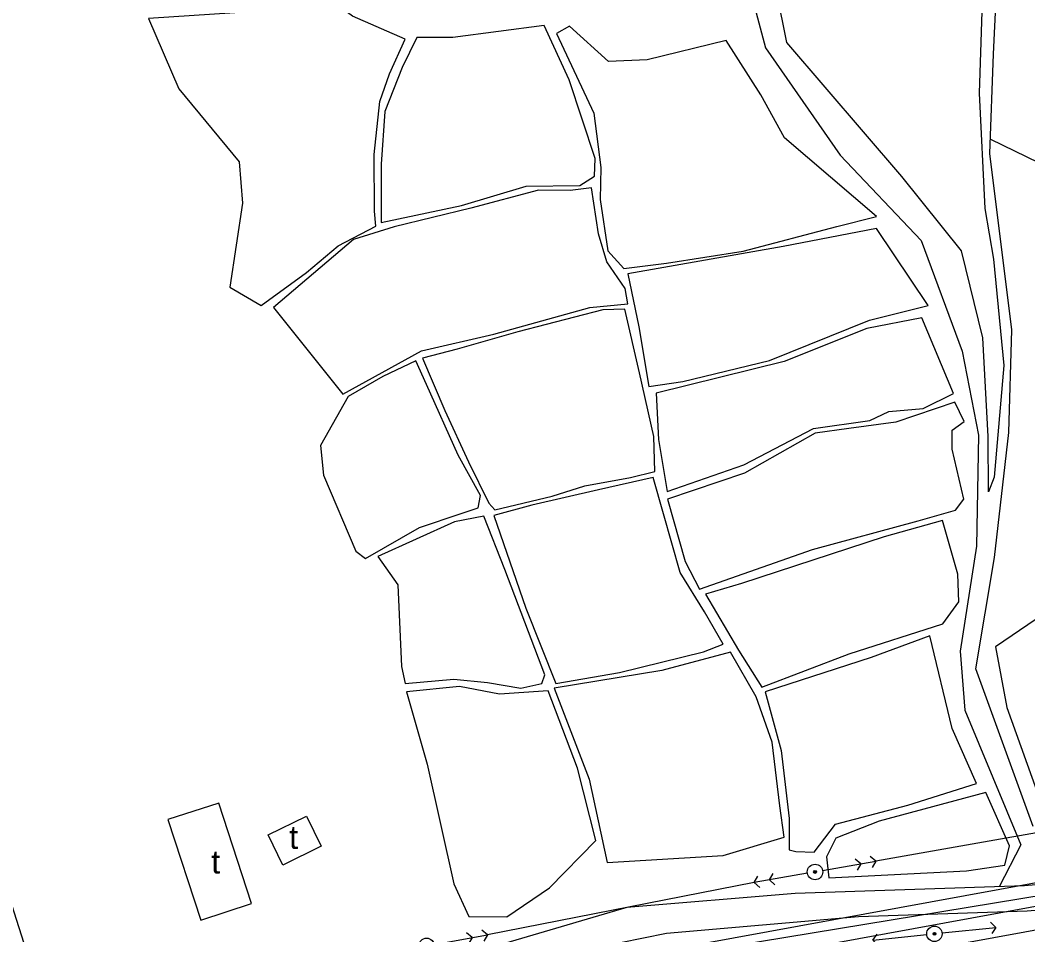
# Model space of a CAD drawing. Header units: metres. Extents: x 0 to 551036, y 0 to 1845929.
# Drawn here: x 547615.4 to 547745.9, y 1842076.3 to 1842194.7 of the extents above; entities that cross this region are included whole.
import ezdxf

# ---------------------------------------------------------------- set-up
doc = ezdxf.new("R2010")
doc.units = ezdxf.units.M
doc.header["$MEASUREMENT"] = 0
doc.layers.get('Defpoints').update_dxf_attribs({"lineweight": 0})
for name, color, linetype, lineweight in [('BD HH1 KEM TMB$0$chamnha', 7, 'Continuous', 0), ('BD HH1 KEM TMB$0$Duong BT', 7, 'Continuous', 0), ('BD HH1 KEM TMB$0$duongdapcao', 7, 'Continuous', 0), ('BD HH1 KEM TMB$0$duongdat', 7, 'Continuous', 0), ('BD HH1 KEM TMB$0$duongdaydien', 7, 'Continuous', 0), ('BD HH1 KEM TMB$0$Line7', 7, 'Continuous', 0), ('BD HH1 KEM TMB$0$nha', 7, 'Continuous', 0), ('BD HH1 KEM TMB$0$ranhgioithucvat', 7, 'Continuous', 0)]:
    doc.layers.add(name, color=color, linetype=linetype, lineweight=lineweight)
doc.styles.add('BD HH1 KEM TMB$0$chamnha', font='', dxfattribs={"height": 4})
doc.styles.get('BD HH1 KEM TMB$0$chamnha').set_extended_font_data('.VnArial')

# ---------------------------------------------------------------- blocks, each defined once
blk = doc.blocks.new('BD HH1 KEM TMB$0$caothe')
blk.add_hatch(color=256).paths.add_polyline_path([(1.8, 0, 1), (-1.8, 0, 1)])
for p, q in [((-80, 0), (-73.9, 7.3)), ((-10, 0), (-80, 0)), ((-80, 0), (-73.9, -7.3)), ((-60, 0), (-53.9, 7.3)), ((-60, 0), (-53.9, -7.3)), ((10, 0), (80, 0)), ((60, 0), (53.9, 7.3)), ((60, 0), (53.9, -7.3)), ((80, 0), (73.9, 7.3)), ((80, 0), (73.9, -7.3))]:
    blk.add_line(p, q)
for radius in [10, 1.81]:
    blk.add_circle((0, 0), radius)
blk = doc.blocks.new('BD HH1 KEM TMB$0$hathe')
blk.add_hatch(color=256).paths.add_polyline_path([(-1.8, 0, 1), (1.8, 0, 1)])
for p, q in [((-80, 0), (-73.9, 7.3)), ((-80, 0), (-10, 0)), ((-80, 0), (-73.9, -7.3)), ((10, 0), (80, 0)), ((80, 0), (73.9, 7.3)), ((80, 0), (73.9, -7.3))]:
    blk.add_line(p, q)
for radius in [10, 1.81]:
    blk.add_circle((0, 0), radius)

msp = doc.modelspace()

# ---------------------------------------------------------------- linework, layer by layer
at = {"layer": 'BD HH1 KEM TMB$0$Duong BT', "flags": 128}
for points in [[(547681.26017, 1842072.93528), (547699.10232, 1842076.57018), (547723.97828, 1842078.70488), (547745.79867, 1842079.44154), (547773.83805, 1842081.73218), (547797.21618, 1842085.6897), (547814.85463, 1842089.85156), (547835.41684, 1842098.33658), (547869.71116, 1842116.90361), (547897.53485, 1842131.56689), (547920.72126, 1842143.4556), (547936.23878, 1842149.19294), (547958.20296, 1842155.26903), (547983.57021, 1842161.16768), (547999.12368, 1842165.67367), (548017.8166, 1842173.44892), (548041.63809, 1842187.25186), (548053.20134, 1842192.02133), (548079.68298, 1842200.05468), (548089.62857, 1842205.23817), (548114.39669, 1842220.8532), (548132.19091, 1842229.30058), (548152.58536, 1842236.3553), (548165.74311, 1842239.09384)], [(547619.69336, 1842063.43399), (547611.82076, 1842088.06099)], [(547759.8301, 1842083.93855), (547745.46316, 1842082.66241), (547715.78216, 1842081.69454), (547693.96177, 1842079.88246), (547665.97032, 1842071.63403)]]:
    msp.add_lwpolyline(points, dxfattribs=at)
at = {"layer": 'BD HH1 KEM TMB$0$duongdapcao', "flags": 128}
for points in [[(547646.64232, 1842157.80701), (547652.50183, 1842162.07641), (547656.61188, 1842165.49622), (547661.46485, 1842168.06109), (547661.29709, 1842170.01297), (547661.26114, 1842177.33654), (547661.99208, 1842184.19231), (547663.26224, 1842187.77344), (547665.28731, 1842192.24716), (547658.4572, 1842195.25833), (547654.41905, 1842198.26949), (547643.21528, 1842195.66698), (547632.0235, 1842194.9357), (547635.97777, 1842185.8592), (547643.79045, 1842176.40093), (547644.23381, 1842171.02923), (547642.56822, 1842160.16754), (547646.64232, 1842157.80701)], [(547662.15984, 1842168.51814), (547672.58474, 1842170.755), (547680.92465, 1842173.23921), (547687.89855, 1842173.31987), (547689.76784, 1842174.54046), (547689.88767, 1842176.82034), (547686.50856, 1842186.99376), (547683.24929, 1842194.03235), (547671.44639, 1842192.48376), (547666.79712, 1842192.48376), (547664.89188, 1842188.61764), (547662.65113, 1842182.92332), (547662.15984, 1842176.08906), (547662.15984, 1842168.51814)], [(547657.22299, 1842146.32158), (547667.37229, 1842151.94062), (547676.73073, 1842154.09683), (547689.19268, 1842157.51665), (547694.08159, 1842158.00058), (547693.75806, 1842159.99548), (547691.3855, 1842163.45294), (547690.29508, 1842167.07708), (547689.39638, 1842173.01875), (547686.62839, 1842172.69075), (547682.51835, 1842172.73377), (547673.79498, 1842170.37323), (547663.86137, 1842167.96968), (547658.57703, 1842166.3458), (547648.22403, 1842157.51665), (547657.22299, 1842146.32158)], [(547726.27895, 1842167.78148), (547714.18846, 1842165.41557), (547694.08159, 1842161.88283), (547695.51951, 1842155.02169), (547696.81364, 1842147.32709), (547701.23523, 1842147.95621), (547712.439, 1842150.67163), (547725.38025, 1842155.87664), (547732.98923, 1842157.80163), (547726.27895, 1842167.78148)], [(547676.89849, 1842131.34105), (547684.30376, 1842133.13162), (547688.54561, 1842134.43287), (547694.44107, 1842135.52979), (547697.61647, 1842136.30409), (547697.4607, 1842140.85847), (547695.59141, 1842149.08002), (547693.71013, 1842157.3392), (547690.85826, 1842157.22091), (547679.87018, 1842154.37106), (547672.00957, 1842152.1342), (547667.52806, 1842150.99426), (547670.42786, 1842144.19764), (547673.47145, 1842137.56233), (547676.11961, 1842132.19063), (547676.89849, 1842131.34105)], [(547732.16243, 1842156.2154), (547725.05672, 1842154.82273), (547714.33226, 1842150.56409), (547697.78423, 1842146.4345), (547698.07181, 1842140.46595), (547699.1862, 1842133.71234), (547709.09584, 1842137.18056), (547718.11877, 1842141.8855), (547725.4162, 1842142.92865), (547727.88462, 1842144.06321), (547732.33018, 1842144.47187), (547736.27247, 1842146.39686), (547732.16243, 1842156.2154)], [(547660.12279, 1842125.06601), (547667.13263, 1842129.0558), (547672.50086, 1842130.88938), (547674.70566, 1842131.62066), (547675.02919, 1842133.2069), (547672.14138, 1842138.41728), (547668.01935, 1842147.56906), (547666.64135, 1842150.62324), (547662.36354, 1842148.58533), (547657.88204, 1842146.02584), (547654.29923, 1842139.67552), (547654.70664, 1842135.85242), (547658.86461, 1842126.007), (547660.12279, 1842125.06601)], [(547703.39211, 1842121.07622), (547717.98696, 1842126.2167), (547731.68312, 1842129.91613), (547736.53609, 1842131.29804), (547737.59056, 1842132.72296), (547736.08075, 1842139.19158), (547736.08075, 1842141.67579), (547737.62651, 1842142.77271), (547736.45221, 1842145.29456), (547728.7953, 1842142.69206), (547722.73209, 1842141.88012), (547718.33446, 1842141.26713), (547709.21567, 1842136.09976), (547699.23413, 1842132.72296), (547701.51083, 1842124.66811), (547703.39211, 1842121.07622)], [(547684.77108, 1842108.85413), (547693.02712, 1842110.27906), (547703.89538, 1842112.96222), (547706.42371, 1842113.97848), (547704.0152, 1842118.12959), (547700.88773, 1842123.2163), (547698.73086, 1842130.84636), (547697.3888, 1842135.52442), (547690.30706, 1842133.93818), (547681.66758, 1842131.94329), (547676.74271, 1842130.6044), (547680.90069, 1842118.6189), (547684.77108, 1842108.85413)], [(547665.25136, 1842108.85951), (547671.56621, 1842109.42948), (547675.92789, 1842108.97781), (547680.24164, 1842108.24652), (547682.97369, 1842108.85951), (547683.33316, 1842109.99945), (547678.16865, 1842123.63033), (547675.4366, 1842130.54525), (547671.65009, 1842129.81397), (547661.71648, 1842125.29722), (547664.31671, 1842121.63544), (547664.808, 1842111.05336), (547665.25136, 1842108.85951)], [(547711.43246, 1842108.40784), (547722.74407, 1842112.71487), (547734.89447, 1842116.6025), (547736.93152, 1842119.45235), (547736.83566, 1842123.01197), (547734.85852, 1842129.95377), (547727.27351, 1842127.84596), (547708.79628, 1842121.79137), (547704.15899, 1842120.43097), (547708.4368, 1842113.19343), (547711.43246, 1842108.40784)], [(547769.08013, 1842122.32082), (547758.34951, 1842120.12733), (547746.96806, 1842117.20242), (547741.6838, 1842113.62795), (547743.14693, 1842105.74735), (547747.61828, 1842093.3984), (547752.20563, 1842090.46451), (547758.1868, 1842096.81067), (547768.75533, 1842117.85248), (547770.14309, 1842117.85248), (547762.01391, 1842102.00555), (547759.97654, 1842096.29483), (547773.13993, 1842092.53636), (547783.45423, 1842091.73898), (547789.89357, 1842098.28814), (547794.73757, 1842109.50659), (547797.04637, 1842119.96445), (547779.00981, 1842125.50879), (547771.94359, 1842123.5727), (547769.08013, 1842122.32082)], [(547715.83009, 1842087.14151), (547718.22661, 1842087.01784), (547720.98262, 1842090.64736), (547730.35305, 1842093.12082), (547739.25615, 1842095.92227), (547736.08075, 1842103.05765), (547733.20492, 1842115.02164), (547725.60792, 1842112.22018), (547711.87582, 1842107.76796), (547713.93683, 1842100.18091), (547715.00328, 1842091.38402), (547714.96734, 1842087.34046), (547715.83009, 1842087.14151)], [(547691.42145, 1842085.67895), (547706.4357, 1842086.61993), (547714.32027, 1842088.96972), (547713.79304, 1842093.02941), (547712.7865, 1842101.26171), (547710.72548, 1842107.13885), (547707.37034, 1842112.90307), (547698.49121, 1842110.55329), (547684.54341, 1842108.25728), (547689.07285, 1842096.49762), (547691.42145, 1842085.67895)], [(547673.49542, 1842078.72639), (547678.43226, 1842078.66724), (547683.96824, 1842082.43119), (547689.97155, 1842088.54493), (547687.56304, 1842097.91179), (547683.78851, 1842107.91315), (547677.49762, 1842107.49911), (547672.32112, 1842108.49925), (547665.4311, 1842107.79485), (547668.13918, 1842098.44412), (547671.55423, 1842082.92051), (547673.49542, 1842078.72639)], [(547720.11987, 1842083.71094), (547737.93806, 1842084.61966), (547742.88689, 1842085.3617), (547743.50999, 1842087.83515), (547740.45441, 1842094.76082), (547726.63843, 1842091.05064), (547721.03055, 1842088.86755), (547719.83229, 1842086.43174), (547720.11987, 1842083.71094)]]:
    msp.add_lwpolyline(points, close=True, dxfattribs=at)
msp.add_lwpolyline([(547711.30065, 1842185.06877), (547706.83112, 1842192.0751), (547696.60993, 1842189.59627), (547691.60119, 1842189.39194), (547686.5565, 1842193.94632), (547684.84298, 1842193.01071), (547689.68396, 1842182.67597), (547690.61861, 1842175.63739), (547690.49878, 1842171.50779), (547691.51731, 1842164.87248), (547693.59031, 1842162.59261), (547699.12629, 1842163.28625), (547709.02395, 1842164.83484), (547721.16236, 1842168.00732), (547726.29093, 1842169.30857), (547714.39217, 1842179.49812), (547711.30065, 1842185.06877)], dxfattribs=at)
at = {"layer": 'BD HH1 KEM TMB$0$duongdat', "flags": 128}
for points in [[(547716.39327, 1842355.17249), (547718.47825, 1842343.73008), (547731.62321, 1842332.8415), (547740.15485, 1842316.40379), (547734.09163, 1842299.67571), (547725.32034, 1842280.91511), (547706.89104, 1842260.59514), (547700.48032, 1842248.07732), (547699.60559, 1842237.34468), (547711.90156, 1842191.13502), (547721.58175, 1842177.23438), (547732.07855, 1842166.21138), (547737.37487, 1842151.87072), (547739.4958, 1842141.01979), (547739.23218, 1842126.64149), (547737.11126, 1842113.059), (547737.73435, 1842105.42894), (547744.97187, 1842087.9642), (547742.15923, 1842082.55467)], [(547740.1908, 1842203.81863), (547739.60365, 1842185.26772), (547740.33459, 1842170.36248), (547741.43699, 1842163.80782), (547742.76706, 1842150.01563), (547741.52087, 1842135.58894), (547740.77794, 1842133.69084), (547740.742, 1842140.83697), (547740.07097, 1842153.59676), (547737.31496, 1842164.88324), (547729.57418, 1842174.47594), (547714.68614, 1842191.83696), (547710.79738, 1842211.17446)], [(547746.58953, 1842090.34625), (547739.17227, 1842110.77913), (547741.55682, 1842125.19506), (547743.42611, 1842141.37467), (547743.80955, 1842154.64529), (547740.97921, 1842177.47272), (547741.44897, 1842190.34368), (547742.08405, 1842203.8724)]]:
    msp.add_lwpolyline(points, dxfattribs=at)
at = {"layer": 'BD HH1 KEM TMB$0$duongdaydien', "flags": 128}
for points in [[(547761.67661, 1842092.14435), (547726.21452, 1842085.85455)], [(547710.45439, 1842083.09442), (547675.91151, 1842076.34947)]]:
    msp.add_lwpolyline(points, dxfattribs=at)
at = {"layer": 'BD HH1 KEM TMB$0$Line7', "color": 7, "flags": 128}
for points in [[(547244.75993, 1841942.61824), (547353.67218, 1841993.24214), (547454.85171, 1842006.55876), (547660.77425, 1842067.35435), (547814.77334, 1842095.50202), (547891.79164, 1842137.20629), (547999.58168, 1842168.55117), (548057.17261, 1842197.72398), (548110.3341, 1842221.87445), (548150.01338, 1842240.72661), (548178.72365, 1842245.05815), (548218.79285, 1842229.72757), (548265.29558, 1842214.16635), (548304.51484, 1842209.25956), (548346.56974, 1842211.63666)], [(547246.02445, 1841939.89777), (547354.51963, 1841990.32781), (547455.47598, 1842003.61505), (547661.47064, 1842064.43193), (547815.78218, 1842092.63671), (547892.93771, 1842134.41529), (548000.68788, 1842165.74858), (548058.47143, 1842195.01896), (548111.59832, 1842219.15371), (548150.89986, 1842237.82641), (548178.38974, 1842241.97382), (548217.78038, 1842226.90286), (548264.6268, 1842211.22663), (548304.41244, 1842206.24898), (548346.36613, 1842208.62036)], [(547247.28896, 1841937.17729), (547355.36708, 1841987.41347), (547456.10024, 1842000.67134), (547662.16704, 1842061.50952), (547816.79101, 1842089.7714), (547894.08378, 1842131.62429), (548001.79407, 1842162.94599), (548059.77025, 1842192.31394), (548112.86253, 1842216.43297), (548151.78634, 1842234.9262), (548178.05584, 1842238.8895), (548216.76791, 1842224.07815), (548263.95802, 1842208.28691), (548304.31004, 1842203.23841), (548346.16251, 1842205.60406)]]:
    msp.add_lwpolyline(points, dxfattribs=at)
at = {"layer": 'BD HH1 KEM TMB$0$nha', "flags": 128}
for points in [[(547634.56382, 1842091.24422), (547638.80567, 1842078.2317), (547645.39454, 1842080.37956), (547641.15269, 1842093.39208), (547634.56382, 1842091.24422)], [(547647.51705, 1842089.27083), (547652.48985, 1842091.71202), (547654.41009, 1842087.80041), (547649.4373, 1842085.35922), (547647.51705, 1842089.27083)]]:
    msp.add_lwpolyline(points, close=True, dxfattribs=at)
at = {"layer": 'BD HH1 KEM TMB$0$ranhgioithucvat', "flags": 128}
msp.add_lwpolyline([(547741.04698, 1842179.32963), (547768.93658, 1842165.78624), (547775.31609, 1842202.91026), (547777.83021, 1842205.59059), (547789.39649, 1842205.08784), (547786.71428, 1842228.87542), (547783.3017, 1842232.58668)], dxfattribs=at)
at = {"layer": 'Defpoints', "color": 1, "flags": 128}
msp.add_lwpolyline([(548178.13192, 1842242.67943), (548144.35329, 1842236.6833), (548090.86278, 1842210.00226), (548031.21187, 1842181.21057), (547991.34695, 1842163.42067), (547892.93771, 1842134.41529), (547815.78218, 1842092.63671), (547694.35719, 1842072.65998), (547635.21894, 1842059.80952), (547405.07827, 1841990.93223), (547366.72636, 1841990.53063)], dxfattribs=at)

# ---------------------------------------------------------------- block references
at = {"layer": 'BD HH1 KEM TMB$0$duongdaydien'}
for name, p, xscale, yscale, zscale, rotation in [('BD HH1 KEM TMB$0$caothe', (547718.33446, 1842084.47448), 0.09999999999999999, 0.09999999999999999, 0.09999999999999999, 9.933673652459401), ('BD HH1 KEM TMB$0$hathe', (547733.79207, 1842076.46802), 0.1, 0.1, 0.1, 6.007999189088071), ('BD HH1 KEM TMB$0$caothe', (547668.04332, 1842074.90329), 0.1, 0.1, 0.1, 10.41476184142751)]:
    msp.add_blockref(name, p, dxfattribs=dict(at, xscale=xscale, yscale=yscale, zscale=zscale, rotation=rotation))

# ---------------------------------------------------------------- texts
at = {"layer": 'BD HH1 KEM TMB$0$chamnha', "style": 'BD HH1 KEM TMB$0$chamnha'}
for p in [(547650.24909, 1842087.45876), (547640.15971, 1842084.27553)]:
    msp.add_text('t', height=3, dxfattribs=at).set_placement(p)

doc.saveas('drawing.dxf')
